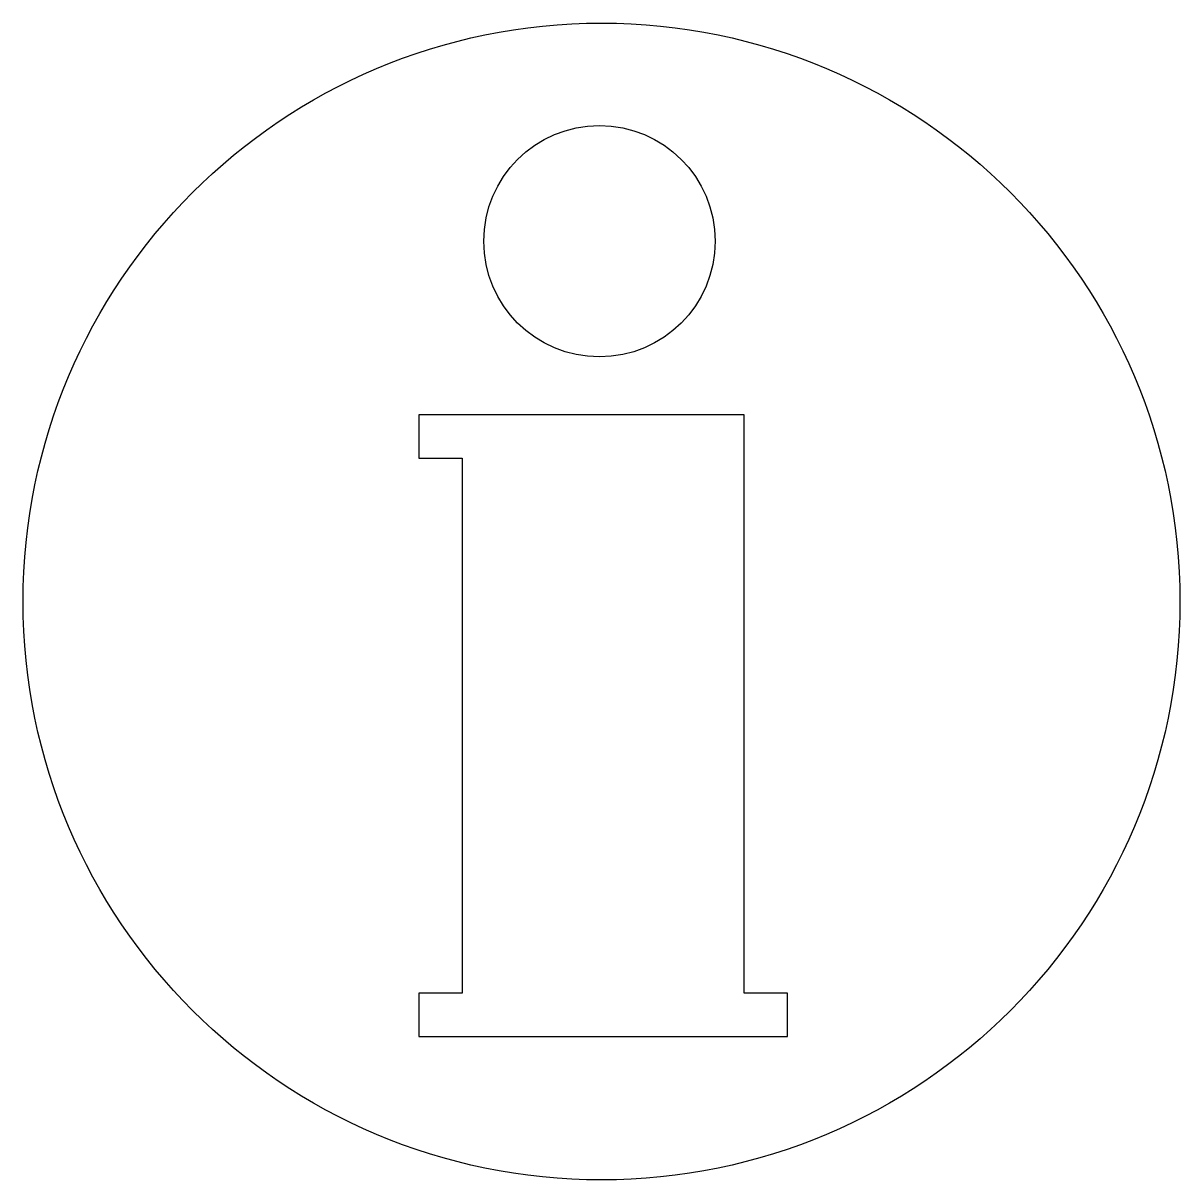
# Model space of a CAD drawing. Extents: x -0.4 to 79.6, y -0.4 to 79.6.
import ezdxf

# ---------------------------------------------------------------- set-up
doc = ezdxf.new("R2010")
doc.units = 0
doc.header["$LTSCALE"] = 50
doc.header["$MEASUREMENT"] = 0
doc.layers.get('0').update_dxf_attribs({"linetype": 'CONTINUOUS'})

msp = doc.modelspace()

# ---------------------------------------------------------------- linework, layer by layer
at = {"color": 0, "linetype": 'ByBlock'}
for p, q in [((27.002, 52.538), (27.002, 49.538)), ((30.002, 52.538), (27.002, 52.538)), ((49.502, 52.538), (30.002, 52.538)), ((49.502, 12.538), (49.502, 52.538)), ((27.002, 49.538), (30.002, 49.538)), ((30.002, 49.538), (30.002, 12.538)), ((30.002, 12.538), (27.002, 12.538)), ((27.002, 12.538), (27.002, 9.538)), ((52.502, 12.538), (49.502, 12.538)), ((52.502, 9.538), (52.502, 12.538)), ((27.002, 9.538), (52.502, 9.538)), ((27.002, 9.538), (27.002, 9.538))]:
    msp.add_line(p, q, dxfattribs=at)
for centre, radius in [((39.646, 39.621), 40), ((39.502, 64.538), 8)]:
    msp.add_circle(centre, radius, dxfattribs=at)

doc.saveas('drawing.dxf')
